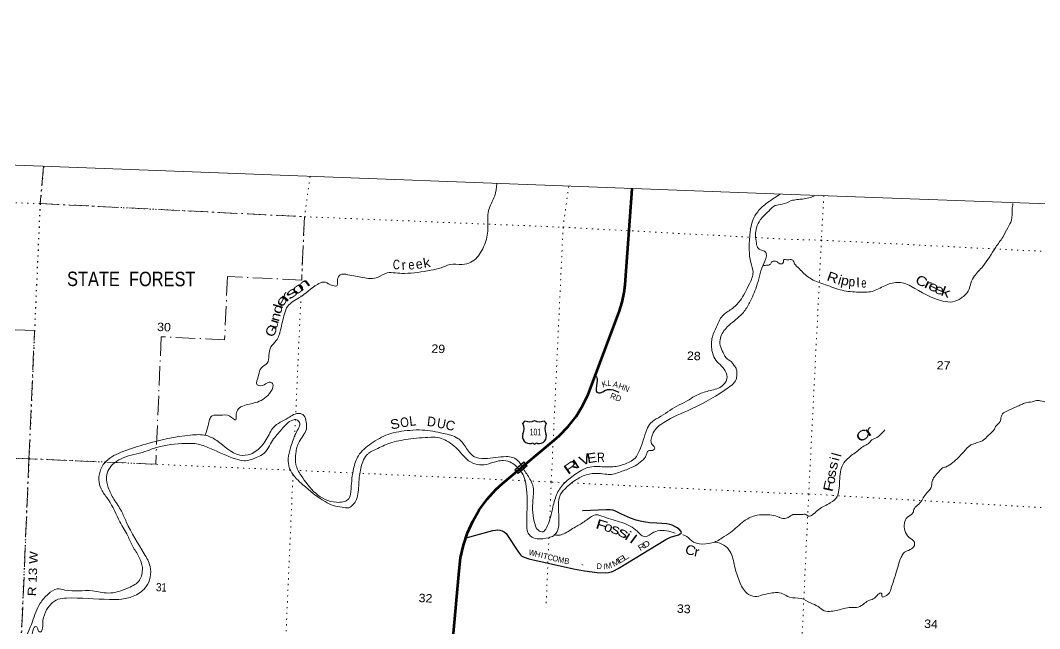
# Model space of a CAD drawing. Header units: feet. Extents: x -932108 to -739700, y 12311 to 202656.
# Drawn here: x -848161 to -826958, y 190005 to 202656 of the extents above; entities that cross this region are included whole.
import ezdxf
from ezdxf.enums import TextEntityAlignment as Align

# ---------------------------------------------------------------- set-up
doc = ezdxf.new("R2010")
doc.units = ezdxf.units.FT
doc.header["$LTSCALE"] = 80
doc.linetypes.add('DOT_DASHED', pattern=[7.7, 5, -1.2, 0.3, -1.2])
doc.linetypes.add('DOTTED', pattern=[1.5, 0.3, -1.2])
for name, color, linetype, lineweight in [('16', 7, 'Continuous', 25), ('20', 7, 'Continuous', 70), ('29', 7, 'Continuous', 25), ('30', 7, 'Continuous', 35), ('39', 7, 'Continuous', 13), ('4', 7, 'Continuous', 13), ('44', 7, 'DOT_DASHED', 13), ('57', 7, 'Continuous', 13), ('6', 7, 'DOTTED', 25), ('7', 7, 'DOTTED', 13)]:
    doc.layers.add(name, color=color, linetype=linetype, lineweight=lineweight)
doc.layers.add('41', color=7, linetype='Continuous')

msp = doc.modelspace()

# ---------------------------------------------------------------- linework, layer by layer
at = {"layer": '16'}
for p, q in [((-837710.06, 194270.43), (-837658.75, 194329.19)), ((-837466.99, 194335.16), (-837467.27, 194334.96)), ((-837274.9, 194329.28), (-837223.51, 194270.43))]:
    msp.add_line(p, q, dxfattribs=at)
for centre, radius, start, end in [((-837903.04, 194159.8), 222.05, 332.97043, 29.75871), ((-837567.67, 194486.85), 182.07, 239.97227, 303.45418), ((-837365.89, 194486.35), 181.52, 236.33975, 300.08743), ((-837365.9, 194486.85), 182.07, 236.54582, 236.59441), ((-837030.54, 194159.8), 222.05, 150.24129, 207.02957), ((-837563.85, 194004.9), 151.42, 159.09177, 283.81923), ((-837369.73, 194004.9), 151.42, 256.18077, 20.90823)]:
    msp.add_arc(centre, radius, start, end, dxfattribs=at)
for centre, major_axis, start_param, end_param in [((-837508.51, 193806.08), (-19.56, 51.67), 4.95877769, 6.28318531), ((-837425.06, 193806.08), (19.56, 51.67), 0, 1.32637542)]:
    msp.add_ellipse(centre, major_axis=major_axis, ratio=0.929097, start_param=start_param, end_param=end_param, dxfattribs=at)
at = {"layer": '20'}
msp.add_lwpolyline([(-839272.67, 188525.86), (-839032.85, 191204.96), (-839003.39, 191474.11), (-838945.95, 191738.7), (-838861.18, 191995.83), (-838749.98, 192242.7), (-838613.6, 192476.59), (-838453.51, 192694.94), (-838271.48, 192895.36), (-838131.6, 193024.19), (-837650.99, 193428.77), (-837058.85, 193927.25), (-836942.89, 194022.41), (-836762.29, 194211.01), (-836602.4, 194417.45), (-836464.96, 194639.47), (-836351.48, 194874.64), (-836289.78, 195037.42), (-835704.69, 196596.23), (-835641.52, 196792.35), (-835599.19, 196993.99), (-835580.82, 197155.39), (-835435.64, 199154.45)], dxfattribs=at)
at = {"layer": '29'}
msp.add_line((-838889.24, 191892.73), (-838335.04, 192047.99), dxfattribs=at)
for points in [[(-836203, 195267.45), (-836174.45, 195231.93), (-836163.84, 195204.14), (-836160.81, 195189.99), (-836160.31, 195175.33), (-836184.55, 194999.46), (-836186.06, 194958.53), (-836181.05, 194940.66), (-836167.88, 194926.19), (-836150.75, 194915.39), (-836150.21, 194916.58), (-836137.58, 194911.03), (-836115.87, 194910.52), (-836095.16, 194912.04), (-836063.34, 194922.65), (-836047.68, 194929.22), (-835986.1, 194962.9), (-835961.86, 194970.99), (-835945.7, 194975.03), (-835923.47, 194977.05), (-835887.11, 194981.09), (-835870.95, 194981.09), (-835826.99, 194971.16), (-835714.42, 194925.81)], [(-838335.04, 192047.99), (-838276.35, 192055.2), (-838243.02, 192058.23), (-838187.46, 192053.18), (-838137.97, 192038.02), (-838094.54, 192018.81), (-838053.13, 191981.42), (-837798.59, 191593.3), (-837756.17, 191538.72), (-837725.87, 191512.44), (-837677.39, 191488.18), (-837584.46, 191459.88), (-836651.16, 191245.61), (-836424.91, 191205.18), (-836159.27, 191169.81), (-835988.56, 191164.75), (-835926.95, 191169.81), (-835867.35, 191184.97), (-835815.85, 191206.19), (-835721.9, 191257.74), (-834732.04, 191860.13), (-834679.53, 191886.41), (-834635.08, 191904.6), (-834473.47, 191957.16), (-834433.08, 191975.35), (-834412.86, 191993.55), (-834408.83, 192009.72), (-834412.86, 192025.89), (-834457.31, 192070.36), (-834509.84, 192108.77), (-834602.75, 192155.26), (-834651.25, 192171.43), (-834715.88, 192183.56), (-834917.89, 192199.73), (-835067.38, 192203.78), (-835158.3, 192215.9), (-835265.36, 192240.16), (-835354.25, 192260.38), (-835471.41, 192300.81), (-835653.22, 192385.71), (-835794.63, 192454.44), (-835834.04, 192469.6), (-835883.51, 192474.65), (-835976.44, 192474.65), (-836463.87, 192456.15)]]:
    msp.add_lwpolyline(points, dxfattribs=at)
at = {"layer": '39'}
for points in [[(-838246.44, 199259.24), (-838293.29, 199005.82), (-838423.43, 198698.2), (-838437.06, 198522.94), (-838447.45, 198189.89), (-838564.13, 197867.53), (-838788.16, 197624.63), (-838969.36, 197579.97), (-839227.4, 197575.03), (-839405.36, 197512.04), (-839625.2, 197458.95), (-840167.84, 197393.65), (-840360.76, 197404.07), (-840529.99, 197403.36), (-840721.24, 197312.64), (-841037.75, 197306.21), (-841347.37, 197366.19), (-841510.74, 197361.17), (-841561.08, 197268.37), (-841576.81, 197137.67), (-841708.89, 197157.57), (-841857.58, 197212.56), (-841980.48, 197165.36), (-842357.03, 196888.67), (-842600.47, 196709.28), (-842667.68, 196552.53), (-842748.52, 196220.52), (-842838.81, 195996.05), (-842947.28, 195863.33), (-842991.15, 195687.37), (-843028.38, 195525.27), (-843151.54, 195425.53), (-843204.42, 195274.22), (-843233.26, 195073.35), (-843086.06, 195077.04), (-842983, 195131.17), (-842917.7, 195104.07), (-842951.18, 194935.75), (-843230.53, 194717.49), (-843495.47, 194646.16), (-843631.74, 194569.22), (-843668.54, 194463.7), (-843679.64, 194346.95), (-843803.15, 194425.09), (-844007.78, 194444.11), (-844173.6, 194429.1), (-844223.24, 194352.43), (-844256.81, 194228.57), (-844314.57, 194031.75)], [(-832127.31, 198908.19), (-832316.47, 198832.46), (-832460.7, 198804.38), (-832592.51, 198690.86), (-832769.77, 198504.54), (-832847.21, 198344.2), (-832851.13, 198020.97), (-832807.6, 197909.92), (-832716.77, 197867.57), (-832655.93, 197830.56), (-832643.08, 197755.21), (-832716.32, 197552.23), (-832847.95, 197117.33), (-832995.31, 196784.18), (-833118.81, 196583.39), (-833301.41, 196413.47), (-833456.21, 196280.75), (-833599.2, 196048.47), (-833601.82, 195894.97), (-833541.76, 195746.82), (-833451.11, 195607.45), (-833376.55, 195561.76), (-833330.74, 195503.17), (-833281.35, 195434.32), (-833260.02, 195368.71), (-833258.79, 195257.49), (-833283.09, 195161.52), (-833396.9, 195045.21), (-833521.63, 194955.64), (-834282.96, 194538.05), (-834839.23, 194251.01), (-834956.71, 194142.93), (-835025.32, 194000.39), (-835042.19, 193889.96), (-835005.03, 193817.6), (-834965.09, 193763.3), (-834987.02, 193721.81), (-835039.82, 193711.98), (-835096.55, 193704.35), (-835124.43, 193665.14), (-835147.42, 193599.44), (-835201.09, 193522.95), (-835493.21, 193335.56), (-835740.92, 193243.27), (-835865.22, 193210.28), (-835957.7, 193214.31), (-836142.23, 193232.45), (-836393.27, 193202.95), (-836615.73, 193089.35), (-836835.03, 192908.9), (-836942.19, 192759.95), (-836967.28, 192599.34), (-836957.91, 192257.34), (-836980.45, 192062.27), (-837068.47, 191936.74), (-837170.92, 191896.73), (-837413.57, 191874.96), (-837546.17, 191929.24), (-837608.85, 192016.87), (-837626.95, 192157.12), (-837623.74, 192836.12), (-837661.25, 193086.37), (-837723.06, 193240.65), (-837752.82, 193276.21)], [(-837694.78, 193325.39), (-837561.34, 193114.35), (-837502.42, 192986.47), (-837497.51, 192681.05), (-837455.19, 192169.85), (-837381.84, 192049.43), (-837288.4, 192021.1), (-837216.46, 192100.84), (-837100.31, 192457.59), (-837018.94, 192755.21), (-836886.09, 192985.91), (-836662.06, 193182.32), (-836358.58, 193353.04), (-836178.33, 193375.51), (-835868.37, 193370.09), (-835608.42, 193419.41), (-835375.03, 193552.76), (-835281.77, 193706.35), (-835127.77, 194146.34), (-835049.46, 194280.37), (-834889.59, 194390.64), (-834504.46, 194632.59), (-834306.74, 194733.13), (-834085.6, 194862.97), (-833844.26, 194947.45), (-833578.36, 195040.98), (-833462.81, 195197.65), (-833497.78, 195366.93), (-833714.39, 195620.94), (-833773.58, 195789.26), (-833765.29, 196073.89), (-833677.71, 196282.31), (-833557.09, 196509.5), (-833367.68, 196650.82), (-833190.85, 196827.06), (-832996.55, 197174.33), (-832919.55, 197417.57), (-832967.2, 197619.75), (-832998.15, 197881.84), (-832980.33, 198246.91), (-832925.1, 198499.18), (-832822.75, 198676.64), (-832654.66, 198837.08), (-832356.89, 199039.42)], [(-831645.72, 198999.49), (-831762, 198964.95), (-831890, 198939.95), (-832006, 198927.95), (-832127.31, 198908.19)], [(-827512, 198848.95), (-827529, 198721.95), (-827545, 198502.95), (-827620, 198341.95), (-827726, 198147.95), (-827871, 197936.95), (-828142, 197534.95), (-828313, 197340.95), (-828389, 197192.95), (-828432, 197052.95), (-828592, 196878.95), (-828768, 196802.95), (-828973, 196815.95), (-829635, 197126.95), (-829780, 197190.95), (-829925, 197206.95), (-830179, 197136.95), (-830444, 197019.95), (-830723, 197001.95), (-831066, 197042.95), (-831411, 197154.95), (-831707, 197274.95), (-831906, 197436.95), (-832007, 197537.95), (-832054, 197589.95), (-832095, 197670.95), (-832172.55, 197678.12)], [(-819276.7, 198550.41), (-819633, 198285.95), (-819835, 198133.95), (-820219, 197880.95), (-820345, 197804.95), (-820615, 197653.95), (-821128, 197296.95), (-821501, 197029.95), (-821697, 196909.95), (-821750, 196832.95), (-821810, 196757.95), (-821923, 196743.95), (-822104, 196748.95), (-822277, 196700.95), (-822402, 196656.95), (-822530, 196578.95), (-822661, 196577.95), (-822723, 196536.95), (-822791, 196492.95), (-823143, 196253.95), (-823315, 196126.95), (-823570, 195935.95), (-823730, 195860.95), (-823888, 195796.95), (-824017, 195790.95), (-824071, 195766.95), (-824144, 195702.95), (-824229, 195640.95), (-824400, 195582.95), (-824789, 195378.95), (-824924, 195331.95), (-825101, 195269.95), (-825189, 195191.95), (-825338, 195100.95), (-825428, 195056.95), (-825535, 194984.95), (-825698, 194840.95), (-825879, 194744.95), (-826081, 194685.95), (-826220, 194641.95), (-826319, 194633.95), (-826427, 194604.95), (-826573, 194638.95), (-826794, 194701.95), (-826946, 194745.95), (-827026, 194750.95), (-827116, 194723.95), (-827248, 194701.95), (-827340, 194664.95), (-827447, 194616.95), (-827629, 194532.95), (-827728, 194469.95), (-827759, 194409.95), (-827779, 194309.95), (-827865, 194223.95), (-827900, 194152.95), (-828031, 194019.95), (-828130, 193922.95), (-828212, 193886.95), (-828324, 193848.95), (-828406, 193815.95), (-828471, 193755.95), (-828601, 193612.95), (-828826, 193412.95), (-828898, 193372.95), (-828978, 193345.95), (-829056, 193265.95), (-829148, 193161.95), (-829192, 193066.95), (-829215, 192940.95), (-829327, 192800.95), (-829470, 192596.95), (-829564, 192504.95), (-829594, 192414.95), (-829708, 192324.95), (-829771, 192195.95), (-829759, 192045.95), (-829675, 191900.95), (-829564, 191801.95), (-829573, 191713.95), (-829685, 191632.95), (-829788, 191573.95), (-829838, 191490.95), (-829995, 190997.95), (-830043, 190859.95), (-830070, 190773.95), (-830144, 190695.95), (-830236, 190664.95), (-830240, 190709.95), (-830251, 190738.95), (-830314, 190718.95), (-830396, 190634.95), (-830498, 190593.95), (-830598, 190532.95), (-830732, 190452.95), (-830885, 190446.95), (-831029, 190421.95)], [(-832714.45, 197560.34), (-832611.08, 197563.82), (-832555.75, 197585.66), (-832525.42, 197634.87), (-832466.42, 197648.47), (-832407.15, 197621.64), (-832363.97, 197595.5), (-832321.75, 197593.67), (-832288.1, 197626.56), (-832289.06, 197650.86), (-832275.6, 197682.61), (-832223.39, 197675.78), (-832172.55, 197678.12)], [(-845617.42, 191274.15), (-845694.35, 191497.81), (-845823.9, 191715.68), (-845927.14, 191936.45), (-846089.91, 192224.5), (-846329.78, 192685.68), (-846462.66, 192873.38), (-846521.58, 193047.75), (-846503.41, 193281.42), (-846379.81, 193484.23), (-846026.51, 193689.16), (-845552.57, 193842.35), (-844621.91, 194030.22), (-844290.01, 194019.81), (-844072.97, 193915.36), (-843596.57, 193613.66), (-843370, 193636.13), (-843141.07, 193806.05), (-842968.1, 194079.48), (-842894.85, 194189.48), (-842588.14, 194388.35), (-842358.51, 194481.43), (-842265.68, 194438.99), (-842215.32, 194299.35), (-842211.56, 194153.66), (-842361.81, 193893.39), (-842430.59, 193653.84), (-842430.67, 193419.38), (-842321.66, 193192.3), (-841586.51, 192632.74), (-841335.82, 192700.65), (-841282.33, 192912.57), (-841227.63, 193338.69), (-841129.74, 193599.21), (-840860.87, 193854.31), (-840512.29, 194043.27), (-840059.41, 194128.66), (-839801.29, 194135.61), (-839363.18, 194066), (-839059.51, 193961.82), (-838896.13, 193780.88), (-838727.34, 193585.55), (-838503.56, 193543.47), (-838056.72, 193582.62), (-837914.5, 193564.3), (-837791.33, 193478.09), (-837693.17, 193322.84)], [(-842460.6, 194356.52), (-842590.32, 194291.42), (-842727.46, 194147.82), (-842912.59, 193919.4), (-843001.65, 193769.66), (-843126.82, 193623.52), (-843252.34, 193562.29), (-843507.05, 193494.55), (-843684.59, 193534.62), (-844224.79, 193758.25), (-844496.91, 193846.91), (-844800.84, 193852.06), (-845397.41, 193750.7), (-845569.35, 193687.44), (-846022.13, 193557.59), (-846191.44, 193461.88), (-846322.64, 193316), (-846369.66, 193160.39), (-846332.94, 192938.47), (-846214.49, 192696.83), (-846060.02, 192449.57), (-845956.96, 192224.77), (-845582.9, 191559.66), (-845463.31, 191297.75), (-845460.94, 191073.29), (-845541.79, 190880.75), (-845781.64, 190691.09), (-846048.68, 190617.83), (-846306.8, 190610.88), (-847201.89, 190639.75), (-847374.18, 190614.92), (-847523.38, 190518.33), (-847639.55, 190347.54), (-847695.83, 190117.55), (-847707.71, 189982.64), (-847746.17, 189931.76), (-847781.66, 189949.48), (-847806.92, 190017.28), (-847837.69, 190050.96), (-847875.02, 190026.31), (-847907.27, 189932.72), (-847955.16, 189756.93), (-847982.34, 189640.88), (-848115.03, 189460.71), (-848401.55, 189170), (-848800.31, 188892.26), (-848949.42, 188751.2), (-849076.51, 188560.68), (-849172.31, 188348.57), (-849277.19, 188066.12), (-849437.4, 187854.81), (-850030.38, 187231.81), (-850237.36, 187056.89), (-850400.37, 186873.99), (-851181.27, 186050.99), (-851359.76, 185929.4), (-851622.25, 185775.09), (-851881.33, 185652.97), (-852533.58, 185335.74), (-852774.22, 185267.39), (-853063.54, 185191.06), (-853421.92, 185055.07), (-853678.21, 184904.53), (-853902.76, 184696.02), (-854059.13, 184480.49), (-854163.4, 184258.65), (-854168.29, 184052.7), (-854139.33, 183558.25), (-854197.8, 183277.82), (-854309.33, 183074.49), (-854459.76, 182903.17), (-854634.66, 182771.32), (-855163.22, 182379.98), (-855290.05, 182242), (-855349.5, 182110.36)], [(-837752.82, 193276.21), (-837941.33, 193456.32), (-838108.64, 193499.99), (-838252.34, 193484.02), (-838466.67, 193418.56), (-838656, 193418.72), (-838837.91, 193497.39), (-839001.81, 193666.23), (-839297.27, 193913.56), (-839439.75, 193972.31), (-839624.54, 193984.4), (-840095.59, 193944.28), (-840477.93, 193859.87), (-840761.22, 193736.78), (-840909.73, 193656.33), (-840957.89, 193613.96), (-841038.39, 193475.98), (-841105.25, 193187.83), (-841134.17, 192845.48), (-841166.94, 192693.29), (-841236.08, 192585.14), (-841329.61, 192518.46), (-841464.13, 192528.37), (-841649.79, 192566.77), (-841823.57, 192647.1), (-842285.73, 192998.71), (-842415.36, 193121.59), (-842537.13, 193286.57), (-842583.03, 193436.12), (-842571.5, 193655.93), (-842510.06, 193865.49), (-842400.1, 194125.48), (-842348.27, 194252.59), (-842379.22, 194328.72), (-842460.6, 194356.52)], [(-830175, 194137.95), (-830279, 194029.95), (-830342, 193981.95), (-830448, 193930.95), (-830524, 193850.95), (-830633, 193788.95), (-830739, 193705.95), (-830955, 193537.95), (-831048, 193423.95), (-831098, 193264.95), (-831118, 193074.95), (-831133, 192881.95), (-831170, 192753.95), (-831312, 192617.95), (-831553, 192484.95), (-831659, 192389.95), (-831770, 192345.95), (-831837, 192382.95), (-831874.56, 192381.7), (-831926, 192381.95), (-832015, 192376.95), (-832089, 192375.95), (-832192, 192316.95), (-832276.84, 192294.28), (-832371.81, 192317.17)], [(-834537.15, 191993.66), (-834721.49, 192038.68), (-834904.7, 192040.59), (-835057.06, 191964.36), (-835165.88, 191916.54), (-835245.08, 191948.29), (-835328.12, 192030.74), (-835648.58, 192212.45), (-836018.24, 192327.59), (-836193.68, 192369.59), (-836408.62, 192243.53), (-836613.33, 192121.06), (-836857.2, 191978.07), (-836961.22, 191948.24), (-837044.3, 191953.17)], [(-832371.81, 192317.17), (-832382.29, 192322.17), (-832686.75, 192372.51), (-832880.98, 192352.67), (-833109.46, 192239.33), (-833391.53, 192005.02), (-833559.53, 191893.08), (-833671.24, 191825.18), (-833779.63, 191787.45), (-834032.24, 191768.14), (-834192.82, 191827.68), (-834338.8, 191945.21), (-834379, 191955.02)], [(-833705.03, 191803.42), (-833525.7, 191744.06), (-833394.84, 191602.93), (-833303.04, 191303.83), (-833202.07, 190984.12), (-833049.27, 190745.03), (-832879.16, 190672.94), (-832724.71, 190704.62), (-832451.4, 190755.61), (-832429.75, 190757.9)], [(-855444.71, 182118.29), (-855427.24, 182210.87), (-855324.84, 182415.32), (-855127.3, 182651.29), (-854888.24, 182822.79), (-854532.75, 183031.67), (-854360.73, 183189.92), (-854269.05, 183400.18), (-854242.39, 183643.59), (-854287.6, 183948.74), (-854289.97, 184266.18), (-854220.75, 184515.82), (-854077.32, 184711.7), (-853492.12, 185201.64), (-853295.1, 185286.03), (-853128.93, 185309.12), (-852931.91, 185347.03), (-852390.58, 185521.53), (-852071.62, 185677.43), (-851576.19, 185908.51), (-851246.74, 186167.03), (-850363.93, 187064.42), (-849981.43, 187431.8), (-849813.7, 187630.67), (-849771.83, 187713.74), (-849686.35, 187780.76), (-849511.44, 187959.09), (-849352.28, 188239.18), (-849250.37, 188499.52), (-849170.66, 188712.33), (-849025.13, 188863.65), (-848509.68, 189231.3), (-848241.07, 189480.34), (-848111.01, 189692.98), (-847909.81, 190153.14), (-847748.38, 190532.17), (-847580.91, 190724.98), (-847395.08, 190830.08), (-847234.94, 190806.93), (-846661.61, 190790.05), (-846335.21, 190745.52), (-845911.54, 190854.41), (-845683.23, 191010.21), (-845617.42, 191274.15)], [(-831029, 190421.95), (-831291, 190364.95), (-831438, 190375.95), (-831568, 190465.95), (-831722, 190537.95), (-831921, 190632.95), (-832160, 190658.95), (-832306, 190729.95), (-832429.75, 190757.9)]]:
    msp.add_spline(points, degree=3, dxfattribs=at)
at = {"layer": '4'}
msp.add_lwpolyline([(-924530.42, 202655.58), (-893729.37, 201405.05), (-862926.63, 200196.88), (-832122.26, 199031.09), (-801316.3, 197907.67), (-770508.84, 196826.62), (-739699.92, 195787.95), (-745759.19, 12310.89), (-776820.49, 13358.06), (-807880.32, 14447.96), (-838938.61, 15580.59), (-869995.32, 16755.93)], dxfattribs=at)
at = {"layer": '44'}
for points in [[(-847680.25, 199614.58), (-847751, 198845.95), (-842250, 198571.95), (-842309.01, 197253.25), (-843853.47, 197330.18), (-843911.11, 196011.42), (-845229.5, 196077.09), (-845345.49, 193423.27), (-847983, 193537.95)], [(-847983, 193537.95), (-848258.6, 186904.61), (-849577.9, 186947.65), (-849536.29, 188266.98), (-853577, 188394.95), (-853480.36, 187072.37), (-856131.87, 187133.6), (-856191.15, 188455.31), (-854871.16, 188424.83), (-854749.87, 191062.74), (-856069.86, 191093.22), (-856191.15, 188455.31)]]:
    msp.add_lwpolyline(points, dxfattribs=at)
msp.add_lwpolyline([(-847983, 193537.95), (-847866.29, 196208.24), (-850540.64, 196289.94), (-850477.74, 197608.63), (-854436.74, 197724.08), (-854499.64, 196405.29), (-853179.81, 196370.35), (-853245.09, 195001.73), (-851925.31, 194965.79), (-852048.9, 192328.18), (-850729.16, 192292.24), (-850668.53, 193611.08)], close=True, dxfattribs=at)
at = {"layer": '57'}
for points in [[(-837685.51, 193471.57), (-837875.86, 193309.5), (-837807.86, 193229.75), (-837617.53, 193391.87)], [(-837864.57, 193308.59), (-837686.4, 193460.29), (-837628.81, 193392.77), (-837806.96, 193241.02)]]:
    msp.add_lwpolyline(points, close=True, dxfattribs=at)
at = {"layer": '6'}
msp.add_lwpolyline([(-847680.25, 199614.58), (-847751, 198845.95), (-847983, 193537.95), (-848156.25, 189603.45)], dxfattribs=at)
at = {"layer": '7'}
for p, q in [((-832864.42, 198138.83), (-832156.82, 198100.83)), ((-842323.59, 196927.55), (-842434.03, 194460.05)), ((-842323.59, 196927.55), (-842434.03, 194460.05)), ((-842438.58, 194358.27), (-842454.78, 193996.42)), ((-842545, 193301.52), (-846193.71, 193460.15)), ((-842489.82, 193211.35), (-842717.85, 187992.48)), ((-841242.64, 193242.45), (-842388.32, 193294.51)), ((-837659.74, 193079.61), (-841098.2, 193235.88)), ((-832352.89, 192823.94), (-836692.04, 193034.35)), ((-831761, 192805.95), (-832352.89, 192823.94)), ((-826447, 192494.95), (-831253.71, 192776.26)), ((-837165.16, 191898.09), (-837177.95, 191590.81)), ((-837185.95, 191398.71), (-837225.9, 190438.82))]:
    msp.add_line(p, q, dxfattribs=at)
for points in [[(-842135.66, 199405.4), (-842250, 198571.95), (-842307.17, 197294.49)], [(-862961.65, 199287.95), (-858381, 199148.95), (-853054, 199007.95), (-847751, 198845.95), (-842250, 198571.95), (-836871, 198353.95), (-832990.47, 198145.59)], [(-836753.97, 199203.68), (-836871, 198353.95), (-837117, 193054.95), (-837148.5, 192298.36)], [(-831444, 199006.95), (-831497, 198084.95), (-831761, 192805.95), (-832008.54, 187505.16)], [(-823545, 197678.95), (-826206, 197816.95), (-831497, 198084.95), (-832156.82, 198100.83)], [(-846396.2, 193468.96), (-847983, 193537.95), (-853308, 193682.95), (-858613, 193830.95), (-863166.64, 193968.3)], [(-836834.84, 193041.27), (-837117, 193054.95), (-837536.66, 193074.02)], [(-831253.71, 192776.26), (-831761, 192805.95), (-831761, 192805.95)]]:
    msp.add_lwpolyline(points, dxfattribs=at)

# ---------------------------------------------------------------- texts
at = {"layer": '16', "width": 0.6}
msp.add_text('101', height=140, dxfattribs=at).set_placement((-837447.2, 194023.39), align=Align.CENTER)
at = {"layer": '30'}
for s, rotation, p in [('K', 18.879, (-835992.22, 195037.3)), ('A', 345.057, (-835791.54, 195025.84)), ('I', 346.07, (-837323.32, 191472.2)), ('I', 0.695, (-836014.4, 191236.05))]:
    msp.add_text(s, height=120, rotation=rotation, dxfattribs=at).set_placement(p, align=Align.CENTER)
for s, rotation, width, p in [('L', 359.289, 0.75, (-835908.07, 195050.06)), ('R', 31.323, 1.25, (-835206.4, 191653.39)), ('D', 31.323, 1.25, (-835108.68, 191712.86)), ('W', 346.07, 0.8, (-837528.53, 191522.62)), ('H', 346.07, 0.85, (-837412.94, 191493.94)), ('T', 346.07, 1.1, (-837250.74, 191452.68)), ('C', 346.07, 0.9, (-837150.01, 191428.73)), ('O', 346.07, 0.85, (-837045.25, 191404.78)), ('M', 348.868, 0.85, (-836923.16, 191375.19)), ('B', 348.868, 0.9, (-836803.05, 191351.54)), ('M', 29.753, 1.15, (-835745.74, 191325.41)), ('E', 31.323, 1.4, (-835636.82, 191390.78)), ('L', 31.323, 1.55, (-835542.31, 191447.84)), ('D', 355.302, 0.75, (-836122.73, 191243.57)), ('M', 14.271, 0.9, (-835908.36, 191254.92))]:
    msp.add_text(s, height=120, rotation=rotation, dxfattribs=dict(at, width=width)).set_placement(p, align=Align.CENTER)
for s, rotation, p in [('HN', 338.057, (-835733.28, 195007.64)), ('RD', 339.271, (-835903.43, 194802)), ('-', 349.868, (-836501.42, 191289.96))]:
    msp.add_text(s, height=120, rotation=rotation, dxfattribs=at).set_placement(p)
at = {"layer": '41'}
for s, rotation, width, p in [('C', 357.816, 0.75, (-840414.57, 197481.3)), ('e', 5.045, 0.85, (-840081.94, 197470.39)), ('e', 9.549, 0.95, (-839918.93, 197479.88)), ('k', 10.138, 1.1, (-839764.51, 197504.61)), ('n', 36.487, 1.8, (-842324.95, 197006.88)), ('r', 51.18, 2, (-842629.27, 196776.85)), ('s', 36.335, 1.95, (-842568.02, 196836.25)), ('o', 36.411, 1.7, (-842437.5, 196927.59)), ('d', 73.372, 1.3, (-842746.84, 196535.49)), ('e', 60.168, 1.5, (-842703.38, 196676.6)), ('n', 76.272, 1.15, (-842783.75, 196382.17)), ('u', 73.317, 1.25, (-842833.11, 196228.91)), ('G', 65.393, 1.15, (-842902.11, 196048.98)), ('S', 10.578, 1.1, (-840447.94, 194146.22)), ('O', 8.852, 0.85, (-840241.6, 194184.68)), ('L', 7.012, 0.95, (-840058.31, 194217.41)), ('D', 353.478, 0.95, (-839708.95, 194222.2)), ('U', 349.88, 0.95, (-839507.8, 194189.08)), ('V', 23.095, 1.25, (-836485.01, 193385.3)), ('E', 9.052, 1.15, (-836358.42, 193442.45)), ('R', 0.893, 0.85, (-836164.64, 193466.47)), ('R', 35.322, 1.6, (-836773.74, 193196.13)), ('I', 33.224, 1.35, (-836588.43, 193322.22)), ('F', 342.629, 1.45, (-836210.35, 192099.38)), ('o', 342.038, 1.15, (-836036.33, 192049.4)), ('s', 340.212, 1.4, (-835896.88, 192011.37)), ('s', 333.63, 1.6, (-835754.54, 191959.79)), ('i', 327.591, 1.4, (-835605.21, 191874.45)), ('l', 323.244, 1.5, (-835501.22, 191813.48)), ('C', 339.178, 1.1, (-834354.55, 191582.65)), ('r', 348.926, 1.1, (-834155.24, 191513.86))]:
    msp.add_text(s, height=200, rotation=rotation, dxfattribs=dict(at, width=width)).set_placement(p)
for s, rotation, p in [('r', 4.156, (-840223.89, 197467.76)), ('C', 346.88, (-839331.87, 194155.65))]:
    msp.add_text(s, height=200, rotation=rotation, dxfattribs=at).set_placement(p)
for s, rotation, width, p in [('R', 340.555, 1.2, (-831293.62, 197214.45)), ('p', 348.662, 1.1, (-831024.4, 197147.63)), ('p', 356.162, 0.9, (-830869.8, 197123.9)), ('e', 359.556, 0.7, (-830614.94, 197097.21)), ('C', 336.014, 1.2, (-829454.74, 197143.65)), ('r', 334.751, 1.5, (-829318.2, 197081.15)), ('e', 334.809, 1.35, (-829203.77, 197031.33)), ('e', 337.922, 1.25, (-829076.78, 196966.3)), ('k', 339.409, 1.4, (-828943.88, 196911.65)), ('C', 33.78, 1.4, (-830584.86, 193942.07)), ('r', 34.622, 1.8, (-830455.24, 194032.51)), ('s', 76.432, 1.25, (-831163.16, 193375.24)), ('o', 73.216, 1.1, (-831217.18, 193073.7)), ('s', 82.555, 1.1, (-831195.78, 193220.66)), ('F', 77.45, 1.35, (-831247.45, 192943.99))]:
    msp.add_text(s, height=200, rotation=rotation, dxfattribs=dict(at, width=width)).set_placement(p, align=Align.CENTER)
for s, rotation, p in [('i', 342.373, (-831141.78, 197162.28)), ('l', 0.443, (-830734.61, 197100.27)), ('l', 74.874, (-831083.93, 193596.35)), ('i', 75.333, (-831125.89, 193511.29))]:
    msp.add_text(s, height=200, rotation=rotation, dxfattribs=at).set_placement(p, align=Align.CENTER)
at = {"layer": '44', "width": 0.85}
msp.add_text('STATE  FOREST', height=300, rotation=359.919, dxfattribs=at).set_placement((-847190.29, 197129.98))
at = {"layer": '6', "width": 1.2}
msp.add_text('R 13 W', height=175, rotation=87.479, dxfattribs=at).set_placement((-847836.09, 190675.88))
at = {"layer": '7'}
for s, rotation, width, p in [('30', 357.506, 1.1, (-845319.96, 196196.36)), ('29', 357.506, 1.1, (-839615, 195744.95)), ('28', 357.506, 1.1, (-834298, 195596.95)), ('27', 357.889, 1.1, (-829102.3, 195398.5)), ('31', 357.506, 0.85, (-845341, 190782.95)), ('32', 357.506, 1.1, (-839880, 190558)), ('33', 357.506, 1.1, (-834507, 190335.95)), ('34', 357.889, 1.1, (-829363.72, 190021.1))]:
    msp.add_text(s, height=175, rotation=rotation, dxfattribs=dict(at, width=width)).set_placement(p)

doc.saveas('drawing.dxf')
